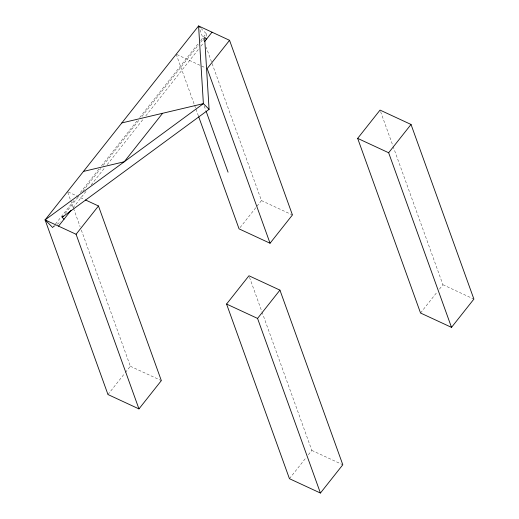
<?xml version="1.0" encoding="UTF-8"?>
<svg xmlns="http://www.w3.org/2000/svg" width="519" height="519" viewBox="0 0 519 519"><rect width="100%" height="100%" fill="white"/><g stroke="black" fill="none" stroke-linecap="round" stroke-linejoin="round"><path stroke-width="0.39" stroke-dasharray="2.6 1.95" d="M52.698 227.523L74.334 200.178M80.374 192.549L99.499 168.383M101.51 165.84L137.237 120.687M139.754 117.508L198.621 43.103M200.639 40.56L206.173 33.566L201.288 28.668M65.154 213.484L78.2 196.999M82.716 191.29L100.77 168.467M103.281 165.295L138.897 120.285M141.908 116.477L198.595 44.835M200.606 42.305L203.617 38.497M73.075 207.775L86.115 191.29M91.136 184.952L105.182 167.202M107.186 164.666L143.309 119.02M145.813 115.847L198.991 48.643M200.996 46.107L203.506 42.941M107.971 394.537L124.884 373.167M125.377 372.538L130.353 366.252L81.211 229.748M240.057 227.607L261.446 200.581L206.264 47.3M289.44 478.687L306.353 457.31M308.344 454.8L311.822 450.401L262.134 312.373M420.533 313.015L437.446 291.639M439.437 289.128L442.915 284.73L393.22 146.702M53.327 227.063L56.48 224.746M57.109 224.279L60.892 221.503M176.914 54.566L205.732 67.931M261.446 200.581L292.431 214.95M442.915 284.73L473.899 299.093M68.203 191.959L84.052 199.302M130.353 366.252L161.338 380.622M311.822 450.401L342.806 464.764M380.596 111.624L392.948 145.936M199.945 29.765L203.792 40.437M204.207 105.921L205.855 110.495M176.194 54.236L194.314 104.566M194.586 105.331L195.682 108.38M195.961 109.139L198.433 116.003M249.503 277.295L261.855 311.608M67.755 192.387L70.506 200.01M70.779 200.775L73.25 207.632M73.523 208.398L80.114 226.699M206.173 33.566L206.367 36.745"/><path stroke-width="0.78" d="M85.499 199.971L98.467 205.985L161.338 380.622L138.956 408.907L107.971 394.537L45.101 219.907L198.576 25.95L229.56 40.313L292.431 214.95L270.049 243.236L239.064 228.866L198.706 116.769M64.045 219.187L62.144 217.286L63.149 216.014M58.543 226.141L71.071 210.312M204.512 41.669L212.018 32.184M162.609 113.285L124.242 161.772L83.468 171.419M138.956 408.907L76.085 234.27L98.467 205.985M229.56 40.313L207.178 68.599L270.049 243.236M226.569 304.05L248.951 275.764L279.936 290.134L342.806 464.764L320.424 493.05L289.44 478.687L226.569 304.05L257.554 318.419L320.424 493.05M357.662 138.378L380.044 110.093L411.029 124.463L473.899 299.093L451.517 327.379L420.533 313.015L357.662 138.378L388.647 152.748L451.517 327.379M257.554 318.419L279.936 290.134M388.647 152.748L411.029 124.463M52.698 227.523L45.101 219.907L203.383 103.638L198.576 25.95L200.204 27.585M62.144 217.286L209.086 109.347L204.616 37.232L206.517 39.133M121.835 122.925L203.383 103.638L209.086 109.347M45.101 219.907L76.085 234.27M206.127 111.254L228.062 172.185"/></g></svg>
